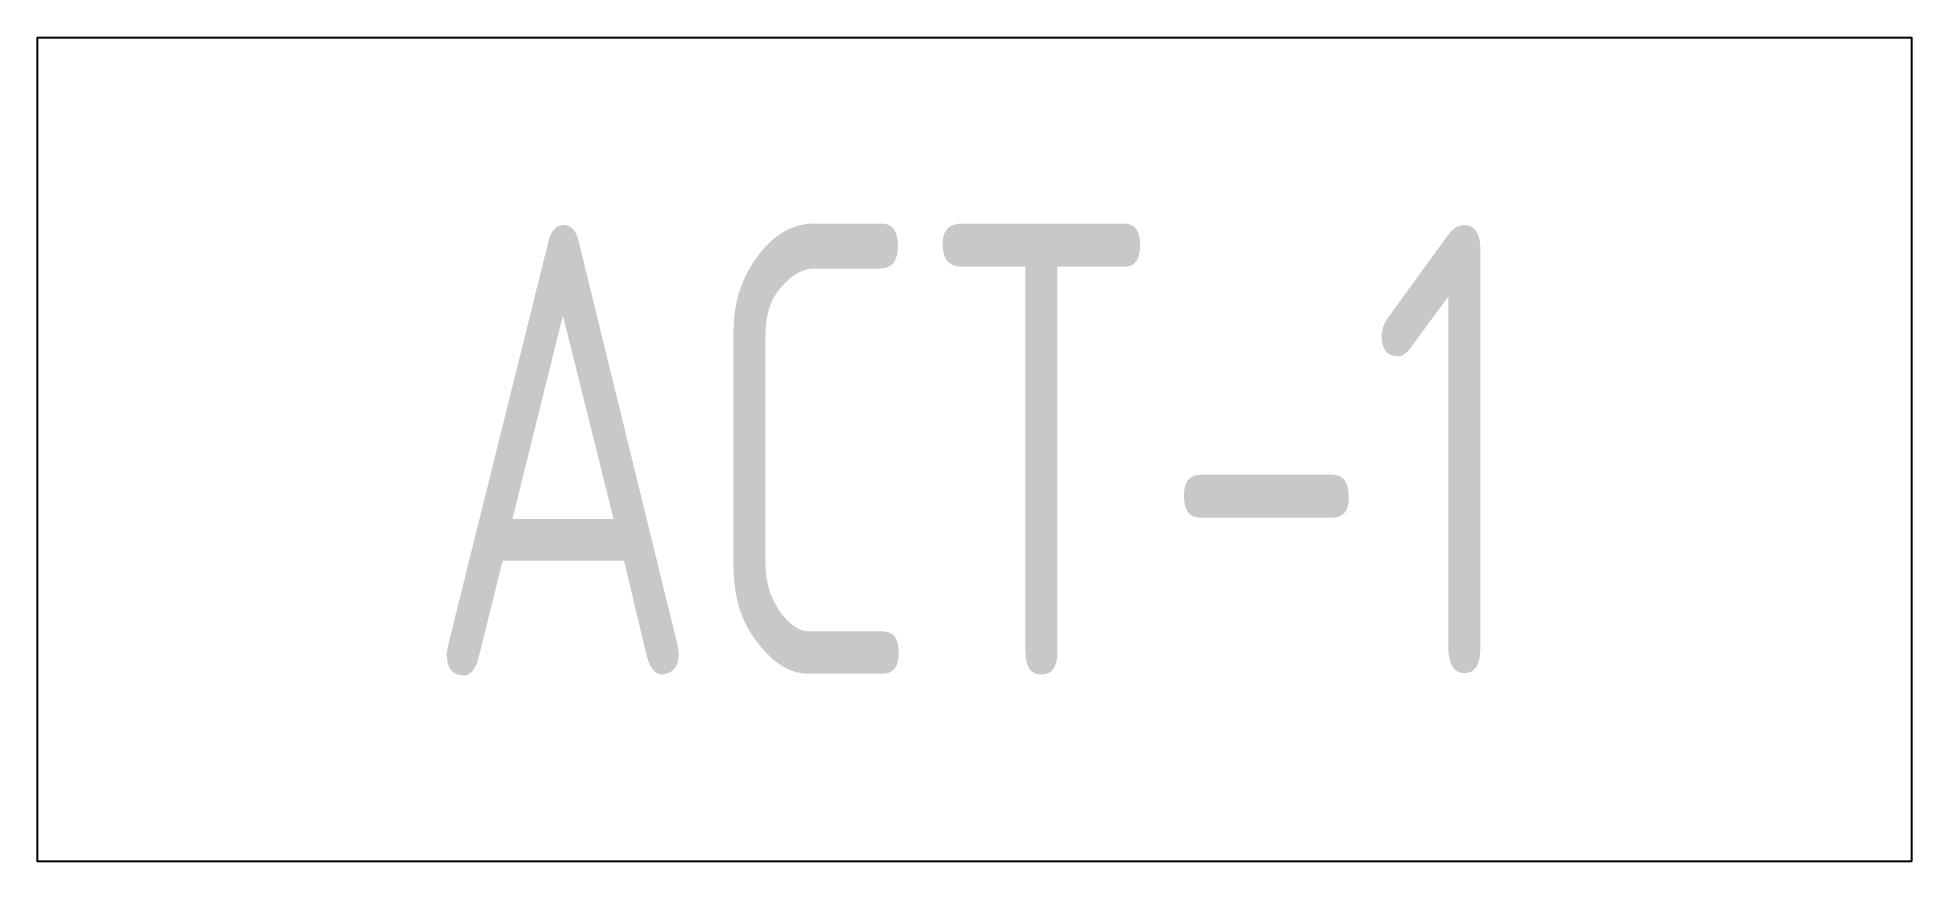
# Model space of a CAD drawing. Header units: metres. Extents: x -0.000005 to 0.000005, y -0.0000022 to 0.0000022.
import ezdxf
from ezdxf.enums import TextEntityAlignment as Align

# ---------------------------------------------------------------- set-up
doc = ezdxf.new("R2010")
doc.units = ezdxf.units.M
doc.header["$MEASUREMENT"] = 0
doc.layers.add('0 @ 0.001', color=7, linetype='Continuous')
doc.layers.add('A-Clng-Iden', color=3, linetype='Continuous')
doc.styles.add('HandAttr', font='archquik.shx', dxfattribs={"width": 0.8})

# ---------------------------------------------------------------- blocks, each defined once
blk = doc.blocks.new('*U4')
at = {"layer": 'A-Clng-Iden', "color": 0, "linetype": 'ByBlock'}
blk.add_lwpolyline([(0.005, -0.0022), (-0.005, -0.0022), (-0.005, 0), (-0.005, 0.0022), (0.005, 0.0022), (0.005, 0)], close=True, dxfattribs=at)
at = {"color": 0, "linetype": 'ByBlock', "style": 'HandAttr', "width": 0.8}
blk.add_attdef('FIN_TAG', text='', height=0.0024, dxfattribs=at).set_placement((0, 0), align=Align.MIDDLE)

msp = doc.modelspace()

# ---------------------------------------------------------------- block references
at = {"layer": '0 @ 0.001', "xscale": 0.001, "yscale": 0.001, "zscale": 0.001}
msp.add_blockref('*U4', (0, 0), dxfattribs=at).add_auto_attribs({'FIN_TAG': 'ACT-1'})

doc.saveas('drawing.dxf')
